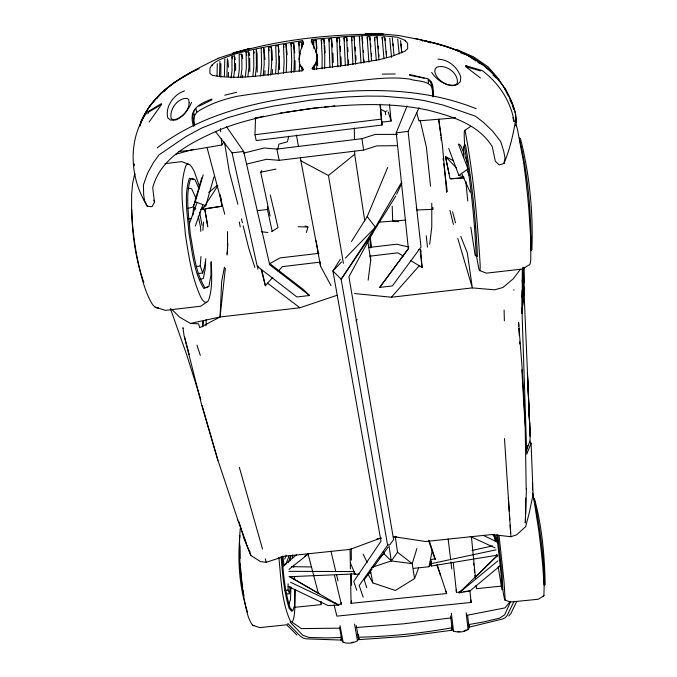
<?xml version="1.0" encoding="UTF-8"?>
<svg xmlns="http://www.w3.org/2000/svg" width="677" height="677" viewBox="0 0 677 677"><rect width="100%" height="100%" fill="white"/><g stroke="black" fill="none" stroke-linecap="round" stroke-linejoin="round"><path stroke-width="1.02" d="M205.199 262.109L205.199 269.082L203.337 278.535L199.918 279.246M131.778 209.489C132.066 234.191 135.518 259.173 143.888 282.487M286.447 594.008L289.494 593.695L288.097 590.107L288.106 583.769M522.145 290.382L522.195 310.506L521.671 313.273M287.784 623.475L300.376 636.185L303.338 638.123L306.563 638.868L340.912 640.061L341.42 635.381M299.581 61.184L299.259 71.534M516.179 126.117L516.238 118.924M239.903 545.721L239.988 558.466M249.838 71.584L249.686 58.374M340.539 66.481L339.338 37.87L336.799 38.386L337.891 66.888M523.253 267.474L522.289 282.419M227.81 243.542L227.074 253.833M526.435 488.879L525.276 522.991L525.547 516.974M272.086 230.967L267.457 209.472L267.517 206.51M220.829 77.254L220.863 63.663M235.655 70.45L235.545 63.477M324.664 68.309L324.765 55.996L323.885 39.3L321.245 39.825L322.176 56.326L322.007 68.868M332.5 67.514L331.51 38.648L328.971 39.105L329.885 66.989M531.106 246.25C530.971 210.699 528.001 174.7 519.691 140.105M206.036 325.781L206.248 319.502M228.327 76.679L228.471 72.456M380.305 104.258L382.056 125.042L256.211 140.554L254.967 134.715L255.542 117.959M279.576 69.553L279.44 56.123M532.444 490.03L532.537 483.099M272.289 73.539L272.459 69.57M171.569 309.076L179.617 317.166L190.44 323.445L198.581 323.877L199.715 327.71L220.076 316.971L221.65 281.429L224.459 267.119M257.235 72.168L257.125 53.957L256.414 50.436M522.365 289.528L523.736 293.429L523.778 292.616M202.795 326.331L203.041 321.076L202.753 326.847M525.691 513.97L525.699 498.027M502.816 589.785L502.097 574.638L497.73 534.754M264.792 74.411L264.986 70.679M522.322 281.336L522.805 272.112M522.094 297.508L523.042 279.779M301.866 71.195L302.094 67.167M257.776 269.124L257.962 265.959M316.65 69.35L316.861 56.893L316.066 40.078L313.544 40.628L313.942 48.769M313.993 69.68L314.272 65.635M205.757 258.724L205.385 263.928L202.702 272.992L197.549 273.593M202.702 272.992L200.248 265.976L200.951 256.566M202.905 230.417L203.523 222.048M283.477 73.649L284.12 61.302L283.468 44.716L286.066 44.53L287.183 54.854M286.168 72.464L286.701 60.981L286.066 44.53M543.936 595.413L544.13 585.859L542.827 567.021A54.524 3.165 83.2 0 0 538.714 530.26L533.848 499.296A54.575 3.165 83.2 0 0 532.461 492.966M293.877 72.388L294.326 59.83L293.7 43.311L291 43.455L291.736 60.151L291.262 72.642M544.13 584.92C544.173 557.188 540.034 529.456 534.872 502.241A43.802 2.59 83.1 0 0 533.941 499.135M192.894 215.1L193.605 206.832L187.715 208.448M242.459 77.804L242.688 75.122M289.494 593.695L290.111 586.612M278.095 74.377L278.856 62.064L278.306 45.774L275.708 45.909L276.275 62.386L275.581 73.632M217.004 76.027L217.3 63.706M522.195 310.506L523.693 294.326L523.659 286.481M190.44 323.445L220.076 316.971L225.365 268.185M357.82 634.307L358.59 635.5L358.184 637.235L359.275 639.621L405.616 636.388L451.551 630.304L451.711 626.081M194.502 115.784L196.779 112.28L195.831 108.413L193.563 112.01L194.502 115.784L193.986 120.43L194.494 125.677M226.947 76.146L227.387 58.721M224.383 76.349L224.806 58.924M193.563 112.01L193.021 116.571L193.935 126.032M429.717 244.27L431.774 226.956L431.774 203.312M270.69 75.105L271.689 63.156L271.223 47.077L268.507 47.128L268.997 63.494L268.1 75.435M260.611 76.095L261.635 64.713L261.22 48.338M263.192 75.765L264.216 64.391L263.835 48.304L264.986 59.449M227.023 255.085L227.54 251.057L227.514 231.695M219.5 76.56L219.923 61.463M368.153 280.16L370.7 260.417L370.547 255.229M530.565 250.338L530.971 247.274M245.294 76.899L246.36 67.598L246.123 52.154L248.713 52.019L249.441 55.539M247.875 76.603L248.941 67.277L248.713 52.019M252.902 75.9L253.867 66.075L253.545 49.7M255.331 76.518L256.448 65.754L256.236 49.548M239.929 535.541C237.432 561.098 239.455 587.729 247.537 612.169M299.132 59.466L300.182 53.314M437.088 564.559L446.642 593.543L351.067 603.334L351.524 600.787M238.279 77.483L239.336 69.249L239.193 54.278L241.799 54.236L242.704 58.535M193.605 71.432L198.657 68.512L199.106 68.809M240.843 77.119L241.909 68.927L241.799 54.236M139.919 125.744C151.335 90.887 186.894 73.548 217.74 58.56L218.493 58.197C271.138 39.926 327.71 34.053 383.216 34.104L365.131 33.901L382.987 34.078L398.719 35.509L421.686 40.036M231.035 77.982L232.008 70.941L231.915 56.199L234.504 56.005L235.266 59.517M233.59 77.66L234.572 70.62L234.504 56.005M503.942 163.504L505.017 158.088L503.739 151.31L500.726 141.62L492.797 131.321L483.429 122.334L475.305 116.122L442.936 105.02L424.276 100.534L410.296 98.478L383.131 96.202L367.154 96.083L347.563 96.921L310.227 100.221L273.432 106.111L254.493 110.029L227.54 117.79L201.898 127.961L185.769 136.669L159.019 154.847L153.4 162.632L147.527 173.337L143.414 184.939L143.676 194.807L144.658 201.518L147.366 206.392L152.063 206.671L154.474 202.22L152.706 187.741C160.813 156.658 193.19 141.383 220.262 129.595C249.407 117.874 280.616 113.051 311.505 108.464C349.984 104.207 389.241 101.888 427.399 110.021C451.669 116.089 478.292 124.204 492.264 146.638L495.319 161.177L499.152 164.934L503.942 163.504C509.739 149.592 513.284 134.748 515.578 119.88L516.212 119.093C513.708 97.75 500.286 79.057 483.945 65.72C464.1 49.895 438.924 44.242 414.789 38.377M521.679 313.409L523.727 295.367L523.693 283.663L530.142 435.523L529.956 442.073L531.09 443.19L533.112 494.379L529.177 513.251L525.631 526.647L516.644 534.813L510.915 536.717L491.781 534.551L425.494 541.49L393.329 536.641M413.385 568.375L428.964 566.759L432.273 550.469M134.291 175.859L132.531 183.958L131.617 195.103L131.592 208.685A69.782 14.175 82.1 0 0 136.898 256.304C140.257 272.213 143.541 288.529 151.504 302.898A69.79 14.183 82.1 0 0 158.469 307.874M288.707 136.17L287.48 141.781L278.949 144.099L277.68 149.592M140.08 125.939L141.256 120.988L148.728 107.474L159.831 94.23M201.661 208.457L205.791 205.757L213.966 176.9M306.393 232.456L307.95 227.015L305.124 225.898M195.433 208.88L193.326 206.62L201.805 177.772M193.326 206.62L195.298 201.738L203.168 174.92M368.017 574.13L372.807 582.905L395.343 590.454L414.536 578.598L412.225 563.645L416.897 548.539M311.911 39.401L311.192 41.551C314.636 48.169 319.18 55.336 315.736 63.113L311.995 68.445L312.571 69.384L345.312 65.28L379.425 59.627L391.949 56.309L404.973 51.198L407.664 48.634L407.596 43.303L405.286 40.442L397.264 37.235L382.793 35.678L365.241 35.576L345.126 36.592L311.911 39.401L312.935 44.09M526.596 449.376L527.891 445.517M195.323 226.033L202.668 205.317M288.867 604.121L290.458 599.729L290.949 587.128M189.357 223.799L196.846 203.176M529.913 441.091L526.359 450.29M531.09 443.19L526.774 454.208L522.162 316.311L522.331 268.904M414.536 578.598L418.674 567.944M285.635 564.745L289.071 555.952M288.3 562.731L290.958 555.91M284.687 559.109L286.219 555.208M419.071 107.711L408.087 131.38L421.001 247.063L392.355 285.931L379.712 287.387L408.349 248.544L396.231 132.827L407.122 105.883M514.055 601.252L507.352 615.215L505.279 617.686L502.427 619.057L469.508 627.08L468.408 622.535M351.456 241.545L367.188 216.615L387.684 167.473M510.729 601.421L504.67 614.792L499.575 618.186L482.811 622.104L468.653 624.592M359.275 639.621L359.639 638.8M191.54 102.312C188.223 110.859 180.564 120.345 170.612 120.1L167.879 117.993C164.714 106.924 173.938 94.272 184.457 90.904M396.637 194.197L401.859 183.052M340.912 640.061L341.343 639.164M516.492 601.904L510.983 613.37L508.85 616.07M452.134 626.775L451.415 628.239L451.551 630.304M147.806 113.77L148.771 111.984L161.583 104.503L149.058 122.038M395.766 196.059L372.79 232.829L348.926 276.741L393.608 539.628L389.935 544.655M141.019 121.505C150.996 98.157 171.772 82.374 193.69 70.95M450.569 615.968L452.219 629.593L453.522 631.074C458.253 632.767 463.745 632.216 468.044 629.602L469.009 627.901L467.612 615.3M401.749 181.978L375.405 227.201L341.149 279.254L387.608 545.213L359.199 585.546L363.168 597.139M356.068 321.067L357.143 319.332M303.186 69.748L300.47 66.194C296.991 58.036 300.85 50.098 303.491 42.524L302.509 40.586C279.262 44.504 255.855 47.957 233.184 54.575C225.069 57.943 214.482 59.771 209.929 68.182L209.946 73.471L212.493 75.359C242.417 80.817 272.814 73.167 302.661 70.628L303.414 69.519L300.266 65.051M340.226 259.359L332.923 270.935L380.999 541.211L353.749 581.458L356.787 590.259M200.519 209.54L202.431 209.388L217.892 185.76M178.584 151.487L189.907 150.421L221.844 145.005L223.842 141.967M339.499 627.24L341.995 640.721L343.104 642.211C347.775 644.005 353.208 643.252 357.49 640.755L358.632 639.037L356.263 625.54M372.79 232.829L341.149 279.254L332.923 270.935L341.707 261.881M270.106 216.031L260.713 172.203L261.838 170.562M428.964 566.759L431.384 563.34M371.876 567.394L391.264 560.928L397.543 552.254L395.216 536.607M312.833 68.538L315.931 64.256L317.276 57.181L315.609 50.369M372.172 568.925L364.209 579.808L366.714 587.628M373.399 567.25L388.099 547.16M408.426 248.755L379.712 287.387M520.393 269.344L513.428 278.645L502.969 287.48L494.735 289.815L472.351 287.903L391.357 297.237L354.57 293.53M544.663 585.114L545.18 584.454C544.604 555.699 541.981 526.088 534.365 498.416M157.072 98.3L160.339 94.281M531.03 250.769L531.919 249.686C533.298 212.586 529.6 174.607 520.478 138.607L519.411 138.023M510.246 601.54L505.025 607.887L466.538 615.376M391.357 297.237L419.3 265.714M272.806 277.333L265.325 285.736L261.161 269.556M278.247 271.232L282.326 266.645L319.806 262.16M422.287 40.722L422.668 40.307C449.96 46.163 477.767 55.81 496.664 77.432M345.372 258.115L375.405 227.201L367.188 216.615M379.518 558.212L383.944 553.676L383.622 551.594M475.677 576.999L497.24 555.699M497.206 555.656L459.099 592.84L469.923 590.97L500.337 565.659M463 589.43L459.099 592.84L497.917 560.835M282.91 566.141L296.534 554.776M208.66 192.471L217.435 185.312M343.408 263.319L328.455 175.495L354.689 154.305L354.638 151.149M289.011 569.365L308.67 553.693M160.483 93.451L174.505 82.357L193.774 70.992M163.555 91.784L165.163 90.54M304.422 556.477L307.73 553.972M448.749 148.449L458.837 175.394L468.01 168.945L458.388 144.023M196.779 112.28C208.99 104.097 223.19 99.316 237.492 96.244C273.914 90.439 310.641 86.935 347.166 81.866C368 79.835 388.953 76.112 409.898 79.141C416.947 81.595 426.332 80.081 431.503 86.419L432.933 92.834M206.587 302.221L200.705 306.216L165.476 310.371L155.16 307.113M464.524 130.568L470.684 126.379M157.174 147.874C201.027 114.168 255.965 101.609 309.77 94.856C365.546 87.858 423.218 87.418 476.168 108.718M271.579 231.678L278.019 227.59L270.292 195.069M543.301 596.098L538.342 599.238L510.17 602.048L504.847 599.949M161.422 103.564L147.112 112.154C128.444 137.863 129.324 174.395 144.658 201.518M270.072 263.471L280.16 257.895L319.028 253.333M463.973 630.981L466.174 629.796M211.859 99.07C198.031 104.351 188.375 109.708 193.453 126.04M199.131 106.137L211.977 99.815M380.398 107.288L380.618 109.242L385.315 111.688L387.109 110.816M194.646 70.577L198.158 68.927M217.876 58.484L218.256 58.29M381.253 537.868L350.085 549.394L284.585 556.249L266.281 562.299L260.51 561.614L250.879 555.478L243.475 536.751L239.023 521.916M422.372 40.933L423.345 40.586C455.113 46.688 489.217 60.71 505.719 90.1M220.076 316.971L299.903 307.773L337.248 295.223M243.695 153.129L264.191 148.001L276.868 149.067L361.958 138.683L375.168 134.435L397.484 134.368M246.394 164.13L266.577 159.29L279.161 160.339L363.617 150.074L376.734 145.885L397.492 145.657M207.78 287.141L203.76 288.419C193.842 272.044 192.395 252.369 189.027 233.946C187.647 215.548 183.662 196.338 189.348 178.305L193.69 179.143M175.47 154.398L193.52 149.262M224.713 95.203L236.62 92.292M352.988 64.518L351.558 37.21L353.242 36.803M376.268 60.151L374.533 37.48L377.072 36.871L377.639 41.331M345.363 65.754L344.018 37.878L346.658 37.252L347.174 40.823M435.142 558.703L431.037 559.617L431.334 566.031L497.595 555.123M472.047 550.469L492.543 545.89M254.4 118.28L263.649 116.216M431.266 563.636L496.08 549.842M260.713 172.203L276.004 169.072M368.906 62.182L367.188 37.049L369.735 36.541L370.201 40.036M451.813 627.774C420.959 633.393 389.537 636.549 358.184 637.235M351.397 642.515L353.445 642.126M188.511 218.984L191.599 218.392M383.961 58.814L382.15 37.37L384.705 36.913L386.55 57.528M202.431 209.388L221.946 206.214L205.791 208.575M200.739 209.32L203.769 208.871M451.271 617.873L403.788 623.805L356.085 627.528M455.096 117.883L418.877 120.87L416.787 112.763M280.109 113.042L282.174 112.746M284.238 112.45L315.152 108.007M380.059 104.588L381.286 119.11L254.967 134.715M381.718 122.182L391.111 121.031L389.453 104.241M232.076 152.875L243.669 151.453L269.708 264.792L309.55 295.51L296.907 296.966L257.218 266.256L232.076 152.875L215.32 131.346M396.231 132.827L408.087 131.38M257.167 210.733L267.457 209.472M164.951 163.648L181.741 161.634L188.553 164.206M369.786 256.177L397.89 252.817L403.272 256.075M196.093 266.467L200.248 265.976M368.398 247.528L396.764 244.202L408.713 247.02M376.945 538.824L381.109 538.393M394.632 536.971L396.714 536.751M316.193 107.897L321.397 107.355M324.511 107.034L328.675 106.602M331.798 106.281L334.912 105.959M353.961 572.784L355.239 574.409L359.394 573.978M368.737 573.004L370.81 572.793M285.034 590.42L288.097 590.107M287.361 624.736L259.79 627.613L252.462 625.133C246.893 617.196 246.056 607.066 243.923 597.859A53.864 8.412 84.9 0 1 239.87 561.555L239.523 539.197L240.107 530.446A53.915 8.42 84.9 0 1 240.657 526.427M295.07 607.277L321.279 604.586L320.483 601.523M476.168 585.597L476.532 588.668L501.505 586.104M337.154 604.578L341.293 604.146L341.25 602.53M453.302 563.044L456.476 592.35L460.614 591.926M463.72 591.605L469.923 590.97L471.133 602.454L336.901 616.146L334.049 604.891M451.094 178.77L462.45 177.746M378.511 222.225L405.853 220.076M464.083 177.916L450.061 178.863L445.508 156.641L453.768 160.864M416.677 210.022L433.06 209.295L432.789 207.289M289.206 576.728L355.721 573.876M299.564 58.146L298.769 42.262L301.383 42.169L302.128 46.51M340.624 628.154L301.341 628.586L292.261 622.298M340.929 637.506L326.39 637.92L308.974 637.472L302.771 635.246L290.086 622.019M382.412 74.115L395.207 73.962M457.796 631.599L459.869 631.582M288.851 571.329L354.748 571.583M291.364 566.666L311.437 566.945M453.108 117.476L455.215 117.527M298.125 226.736L307.95 227.015M515.654 119.034L516.212 119.093L516.212 122.156M261.559 231.788L267.864 232.473M437.994 59.212C448.462 59.297 457.931 67.505 460.817 77.322L460.242 81.756L457.483 84.574C447.539 87.511 436.885 80.665 431.681 72.414M383.944 553.676L391.264 560.928L412.225 563.645L397.543 552.254M398.635 221.743L392.677 220.897L392.211 206.223M448.902 85.099L452.371 85.717L455.519 84.938L457.322 83.11C458.651 73.336 446.261 64.103 437.029 67.15L435.184 68.851L434.778 71.635C436.081 78.405 442.064 82.501 448.03 84.947M188.02 188.088L191.65 188.781L195.958 198.116M409.467 75.232L424.174 78.168M409.382 74.478L428.253 78.879L431.511 81.985L432.933 86.444L433.483 96.405M418.674 249.373L420.662 249.838L422.109 267.5L410.448 260.425M515.849 119.034L515.493 113.152L512.743 104.563L505.025 88.027M427.898 42.059L430.944 42.947M458.837 175.394L463.83 177.019M410.304 562.934L412.225 563.645M479.587 270.58L486.399 273.144L522.627 269.023L529.059 264.919A70.899 5.382 84.2 0 0 530.81 258.842L530.785 239.345L528.898 209.963A70.89 5.374 84.2 0 0 523.473 161.549L517.44 129.248A70.958 5.382 84.2 0 0 515.815 125.008M195.298 201.738L205.791 205.757M460.648 52.738L465.387 54.642M456.679 49.463L473.629 56.902L488.024 66.761L499.118 79.48M470.117 536.412L495.09 547.896M290.67 582.313L338.796 605.17L327.99 605.517L288.089 586.333M483.251 535.346L498.264 542.573M300.385 157.741L300.918 160.838L328.455 175.495M532.291 493.922L533.112 494.379M290.162 576.939L319.172 593.712M289.223 576.406L338.796 605.17L334.531 602.606M467.468 66.71L465.674 65.652L482.109 70.51C498.577 82.712 510.78 101.186 514.139 121.547M480.492 70.933L465.607 66.634L480.408 77.94M476.413 255.838L477.446 256.532C475.855 219.128 471.92 181.69 465.429 144.827M469.102 56.377L476.033 61.048M477.767 62.216L480.365 63.96M267.398 283.054L299.903 307.773M269.387 263.311L303.152 289.35L309.55 295.51M492.983 74.969L496.029 77.863M433.043 96.684L432.425 86.918L431.122 82.543L428.109 79.564L428.499 83.542M287.141 625.252L296.915 635.068M456.535 167.964L445.508 156.641L449.02 173.811M291.889 611.39L289.121 608.268C283.925 591.503 282.47 573.851 281.124 556.435M193.605 206.832L195.382 208.956M459.395 144.218L461.139 146.334L464.117 154.017M226.414 126.574L243.669 151.453M494.261 534.466L497.883 540.703M492.949 534.762L497.595 542.768M300.918 160.838L320.602 266.273L330.96 285.618M358.15 634.941L358.81 636.211M144.176 200.138L147.366 206.392M363.134 554.158L367.213 562.485M467.105 170.697L469.296 175.419M504.703 88.509L507.792 95.195M509.993 99.976L511.761 103.801M461.993 174.184L470.219 192.217M199.097 188.798L194.874 179.456L190.601 178.728C185.049 196.601 188.976 215.616 190.229 233.853C193.69 252.064 195.12 271.519 204.903 287.725L208.871 286.464L210.97 275.065L210.911 261.991M350.424 562.985L355.239 574.409M249.517 550.807L249.991 551.924M460.766 236.383L467.291 252.758L472.351 287.903L457.83 238.507M243.475 536.751L250.879 555.478M465.234 156.895L467.468 162.658M237.627 519.64L245.979 542.159M427.72 41.509L427.881 41.966M237.889 520.029L218.155 460.935L202.084 405.489M428.49 540.314L434.981 559.312M437.029 565.303L440.439 575.306M445.83 591.114L446.642 593.543M429.184 540.576L435.446 559.566M196.956 345.135L200.316 355.383M170.435 308.602L186.598 354.494L200.798 399.472M254.857 267.474L248.823 248.544L243.153 225.754M388.293 112.094L391.111 121.031M512.201 104.757L513.665 109.42M189.213 354.604L184.339 336.469L201.67 405.015L217.85 460.394M512.895 117.603L513.978 121.318M212.07 64.789L212.341 65.728M199.537 186.776L194.604 172.339A68.766 11.484 82.4 0 0 186.04 165.332C178.33 187.241 183.738 211.512 185.337 234.107C188.646 255.415 191.701 277.257 200.739 297.034A68.758 11.484 82.4 0 0 208.812 299.581C212.764 287.403 211.562 274.32 211.342 261.728M153.907 200.223L154.474 202.22M239.362 467.401L262.515 549.03M265.291 558.804L266.281 562.299M237.855 204.226L229.19 171.188L224.502 142.238M452.583 211.757L455.503 222.843M307.95 553.532L318.351 593.357M199.622 212.113L202.025 225.382M207.069 147.594L224.756 214.237M449.934 210.412L453.429 224.4M241.477 218.908L242.434 222.809M330.935 551.12L335.572 570.584M336.545 574.688L338.009 580.832M334.48 575.382L341.293 604.146M420.146 120.269L426.408 147.256L430.547 186.217M261.838 270.157L265.426 285.728M513.801 289.663L513.928 290.23M227.937 60.304L228.454 67.235M232.109 57.054L232.482 58.772M302.509 40.586L303.237 44.343M198.234 216.166L200.595 227.354L200.807 231.432M221.743 205.233L219.94 194.248M246.123 52.154L246.843 55.599M276.868 149.067L279.161 160.339M253.892 51.427L254.239 53.153M239.243 221.912L240.267 226.973M243.644 593.941L244.05 595.988M370.319 570.026L372.807 582.905M268.507 47.128L269.192 50.665M271.223 47.077L272.052 51.401L272.382 60.194M278.306 45.774L279.237 52.18M283.468 44.716L283.951 47.322M340.04 625.607L343.104 642.211M204.835 209.472L206.51 218.476A68.715 11.467 82.4 0 1 207.737 226.27M291 43.455L291.474 46.061M293.7 43.311L294.732 52.772M316.108 240.767L318.444 254.027M319.705 261.17L320.602 266.273M354.562 624.135L357.49 640.755M298.769 42.262L299.386 45.816M296.475 135.078L298.43 146.41M204.852 209.65L207.721 226.812M476.363 255.373L478.741 268.27A69.562 2.683 83.9 0 0 480.145 264.58C477.446 219.991 473.494 175.233 465.226 131.313A69.57 2.683 83.9 0 0 464.329 139.564L464.634 145.504M313.544 40.628L313.832 42.372M316.066 40.078L317.005 48.634M321.245 39.825L321.812 43.387M502.774 589.371L503.383 593.255A53.534 1.582 83.4 0 0 505.135 599.255L504.018 581.467L499.051 535.456M323.885 39.3L324.579 43.658M292.379 554.954L292.701 557.027M474.543 226.025L474.865 228.073M328.971 39.105L329.377 41.72M331.51 38.648L332.475 47.051M242.197 584.683L242.662 587.763M242.975 589.828L243.441 592.908M371.597 246.97L370.031 236.569L370.336 247.951M354.689 154.305L364.734 220.888M367.873 241.689L370.7 260.417M336.799 38.386L337.341 41.949M388.75 544.249L391.264 560.928M339.338 37.87L339.862 41.356M344.018 37.878L344.534 41.365M361.958 138.683L363.617 150.074M351.558 37.21L352.057 40.705M354.215 37.497L354.587 40.171M184.102 335.978L182.951 327.685L183.018 328.26M470.853 227.354L475.169 255.415L476.176 256.118C474.594 219.094 470.693 182.045 464.278 145.547L463.483 146.901L463.872 156.819M359.436 37.413L359.8 40.095M362.203 37.743L362.796 43.37M367.188 37.049L367.662 40.628M220.753 197.134L221.286 201.171M496.783 534.94L501.115 574.502L501.835 589.43L498.196 566.607M381.286 119.11L382.056 125.042M496.647 554.48L496.901 556.502M374.533 37.48L374.872 40.104M443.122 158.638L443.376 160.694M443.765 163.783L447.269 191.583M282.817 555.969L284.086 565.938M382.15 37.37L382.59 40.942M469.508 627.08L469.22 624.592M448.132 538.841L450.527 558.635M450.907 561.758L451.787 569.052M384.815 37.785L385.137 40.408M451.373 613.235L453.522 631.074M385.315 111.688L385.687 114.777M473.502 563.078L473.748 565.126M474.23 569.222L474.594 572.293M474.958 575.365L475.203 577.405M470.845 599.983L471.133 602.454M494.625 536.929L495.099 541.058M420.273 251.616L422.109 267.5M242.036 583.65L240.183 563.729M466.165 612.795L468.044 629.602M401.808 52.425L400.539 40.62M397.695 39.046L399.21 54.025M405.286 40.442L405.388 41.415M426.248 235.706L427.483 247.156M456.213 589.929L456.476 592.35M416.355 207.01L416.567 209.015M465.827 181.495L467.773 201.035M394.014 55.074L392.305 37.785M471.395 536.404L475.508 578.217M476.227 585.529L476.532 588.668M400.945 44.039L401.461 49.294M377.072 36.871L378.908 59.864M378.104 46.044L378.384 48.871M293.505 565.227L293.708 567.275M446.668 192.403L442.411 145.259L438.679 119.228L440.896 135.366M431.122 82.543L431.503 86.419M392.99 43.946L393.168 45.833M370.598 43.929L370.886 46.95M369.735 36.541L371.512 60.786M389.749 38.242L391.526 57.46M359.309 36.524L361.027 63.13M220.423 128.588L220.694 131.668M221.311 138.853L221.844 145.005M508.359 497.739L510.678 533.104M386.254 51.511L386.474 54.236M278.806 557.467C281.217 578.75 281.336 601.43 290.425 621.156A53.06 6.804 84.6 0 0 294.317 614.631L294.91 607.718L294.893 589.777M363.354 50.369L363.498 52.18M361.967 35.991L363.684 62.944M401.656 51.181L401.783 52.84M378.824 54.414L378.959 56.25M355.154 46.975L355.45 50.919M354.088 36.6L355.645 64.197M355.789 55.556L356.077 60.168M441.04 137.363L441.252 140.359M346.658 37.252L348.029 65.432M347.716 47.627L347.995 51.57M371.419 53.593L371.605 56.309M504.475 438.578L509.256 511.423M509.468 514.579L509.806 519.843M510.153 525.022L510.915 536.717M340.26 46.256L340.599 51.291M433.052 94.788L433.178 96.743M301.383 42.169L301.764 48.253M340.937 56.868L341.293 64.941M521.849 369.82L525.191 427.441L526.19 489.327M324.698 45.706L325.104 52.874M525.445 426.823L522.212 369.253L518.582 322.176L518.802 326.322M294.258 577.659L294.368 579.681M518.912 328.396L519.293 335.657M519.623 341.885L519.733 343.958M289.815 557.662L289.976 560.818M420.662 249.838L420.772 251.878M134.3 163.851L134.393 165.738M529.905 430.682L530.184 436.504M529.202 414.366L529.659 424.157M431.122 561.445L431.334 566.031M363.981 59.771L364.074 61.819M321.152 601.514L321.236 603.562M317.327 54.795L317.665 65.576M294.546 576.491L294.673 579.529M295.079 589.633L294.588 605.289L292.76 610.84L290.044 607.794C284.882 591.156 283.308 573.664 282.114 556.367M332.923 53.119L333.245 62.419M348.486 60.025L348.604 63.96M504.111 310.074L504.365 320.813M350.034 548.988L350.415 568.841M350.508 574.071L351.067 603.334M295.037 60.532L295.113 70.23M523.736 267.813L523.947 283.198L523.71 267.567M354.308 127.987L354.477 139.572M351.253 548.573L351.346 560.107M351.465 573.732L351.558 585.258M523.583 267.322L523.736 293.429M522.982 267.288L523.016 274.574M543.944 595.515A54.524 3.165 83.2 0 1 543.309 596.2M134.291 175.868A69.849 14.192 82.1 0 1 135.053 173.913M292.159 555.775A53.026 6.795 84.6 0 1 292.405 557.814M254.4 625.548A53.864 8.412 84.9 0 1 252.462 625.133M189.154 102.828C188.9 110.63 182.612 116.96 175.851 119.956L172.999 119.922L171.23 118.56C169.115 109.615 177.433 98.038 186.945 98.326L188.722 99.561L189.154 102.828M250.143 48.405L232.922 53.094L250.202 48.439M530.142 435.523L527.4 372.799L530.142 435.523"/></g></svg>
